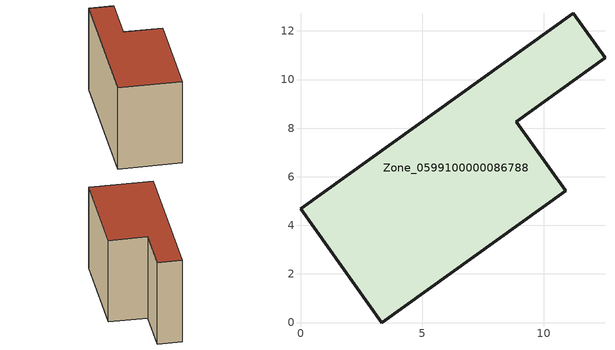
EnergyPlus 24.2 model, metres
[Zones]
Zone_0599100000086788
 floor ground (C_G): 3.35,0 0,4.69 11.23,12.72 12.53,10.89 8.87,8.27 10.91,5.42 z0
 wall outside (C_F): 12.53,10.89 11.23,12.72 0,4.69 3.35,0 10.91,5.42 8.87,8.27 12.53,10.89 z0:8.29
 roof outside (C_R): 10.91,5.42 8.87,8.27 12.53,10.89 11.23,12.72 0,4.69 3.35,0 z8.29
[BUILDING]
Pand.0599100000086788: North Axis=0; Terrain=City; Loads Convergence Tolerance Value=0.04; Temperature Convergence Tolerance Value=0.4; Solar Distribution=FullExterior; Maximum Number of Warmup Days=25; Minimum Number of Warmup Days=1
[Site:Location]
Rotterdam.The.Hague.AP_ZH_NLD Design_Conditions: Latitude=51.96; Longitude=4.45; Time Zone=1; Elevation=-4.5
[SITE:GROUNDTEMPERATURE:BUILDINGSURFACE]
18, 18, 18, 18, 18, 18, 18, 18, 18, 18, 18, 18
[MATERIAL] Thermal Absorptance=0.9; Solar Absorptance=0.7; Visible Absorptance=0.7
Name | Roughness | Thickness | Conductivity | Density | Specific Heat
G.TI.1975-1991 | MediumSmooth | 0.15 | 0.288461 | 540 | 1210
F.TI.1975-1991 | Rough | 0.3 | 0.230769 | 1920 | 840
R.TI.1975-1991 | MediumRough | 0.2 | 0.153846 | 1500 | 1000
[CONSTRUCTION]
C_G: G.TI.1975-1991
C_F: F.TI.1975-1991
C_R: R.TI.1975-1991
[ZONE]
Zone_0599100000086788: Type=1; Multiplier=1; Ceiling Height=Autocalculate; Volume=Autocalculate; Floor Area=autocalculate; Part of Total Floor Area=Yes
[ZONEINFILTRATION:DESIGNFLOWRATE]
Infil_Zone_0599100000086788: Zone or ZoneList or Space or SpaceList=Zone_0599100000086788; Schedule=AlwaysOn; Design Flow Rate Calculation Method=Flow/Area; Flow Rate per Floor Area=0.003; Constant Term Coefficient=1; Temperature Term Coefficient=0; Velocity Term Coefficient=0; Velocity Squared Term Coefficient=0
[HVACTEMPLATE:ZONE:IDEALLOADSAIRSYSTEM]
Zone_0599100000086788: Maximum Heating Supply Air Temperature=50; Minimum Cooling Supply Air Temperature=13; Maximum Heating Supply Air Humidity Ratio=0.0156; Minimum Cooling Supply Air Humidity Ratio=0.0077; Heating Limit=NoLimit; Cooling Limit=NoLimit; Dehumidification Control Type=ConstantSensibleHeatRatio; Cooling Sensible Heat Ratio=0.7; Dehumidification Setpoint=60; Humidification Control Type=None; Humidification Setpoint=30; Outdoor Air Method=None; Outdoor Air Flow Rate per Person=0.00944; Outdoor Air Flow Rate per Zone Floor Area=0; Outdoor Air Flow Rate per Zone=0; Demand Controlled Ventilation Type=None; Outdoor Air Economizer Type=NoEconomizer; Heat Recovery Type=None; Sensible Heat Recovery Effectiveness=0.7; Latent Heat Recovery Effectiveness=0.65
[ZONECONTROL:THERMOSTAT]
ThermostatControl_Zone_0599100000086788: Zone or ZoneList=Zone_0599100000086788; Control Type Schedule=DualSetpointControlType; Control 1=Thermostat_Zone_0599100000086788; Temperature Difference Between Cutout And Setpoint=0
[THERMOSTATSETPOINT:DUALSETPOINT]
Thermostat_Zone_0599100000086788: Heating Setpoint Temperature Schedule=HeatingSetpoint_Zone_0599100000086788; Cooling Setpoint Temperature Schedule=CoolingSetpoint_Zone_0599100000086788
[SCHEDULE:COMPACT]
HeatingSetpoint_Zone_0599100000086788: Through: 12/31, For: AllDays, Until: 24:00, 21
CoolingSetpoint_Zone_0599100000086788: Through: 12/31, For: AllDays, Until: 24:00, 24
DualSetpointControlType: Through: 12/31, For: AllDays, Until: 24:00, 4
AlwaysOn: Through: 12/31, For: AllDays, Until: 24:00, 1
